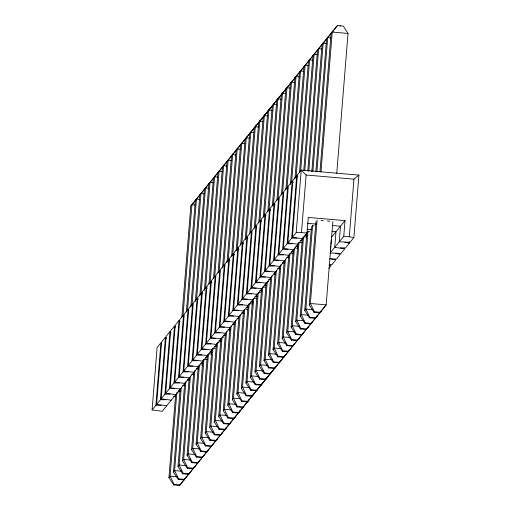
<?xml version="1.0" encoding="UTF-8"?>
<svg xmlns="http://www.w3.org/2000/svg" width="511" height="511" viewBox="0 0 511 511"><rect width="100%" height="100%" fill="white"/><g stroke="black" fill="none" stroke-linecap="round" stroke-linejoin="round"><path stroke-width="0.77" d="M152.08 409.969L157.113 347.467L160.927 342.772L155.893 405.28L152.08 409.969L162.204 411.317L307.034 233.073L308.293 217.45L345.027 220.631L343.769 236.254L330.189 252.964L341.022 253.437L344.836 248.742L334.718 247.394L335.97 231.77L332.067 231.432M166.733 405.747L156.609 404.399L161.636 341.897L165.449 337.203L166.535 338.295M156.609 404.399L160.422 399.711L165.449 337.203M171.255 400.177L161.137 398.829L166.164 336.327L169.978 331.633L171.064 332.725M161.137 398.829L164.944 394.141L169.978 331.633M175.784 394.607L165.66 393.259L170.687 330.758L174.5 326.063L175.592 327.155M165.66 393.259L169.473 388.571L174.5 326.063M180.306 389.037L170.189 387.689L175.216 325.188L179.029 320.493L180.115 321.585M170.189 387.689L174.002 383.001L179.029 320.493M174.711 382.119L179.738 319.618L183.551 314.923L178.524 377.431L174.711 382.119L184.835 383.467M180.179 388.647L173.478 471.998L178.167 479.369L184.088 479.88L190.392 471.96L179.559 485.45L173.644 484.939L168.949 477.568L175.656 394.217M181.833 317.433L190.788 206.144L197.099 198.223L190.788 206.144M182.976 316.028L191.932 204.739L195.087 205.013M179.24 376.55L184.267 314.048L188.08 309.353L183.053 371.861L179.24 376.55L189.357 377.897M186.362 311.863L195.317 200.574L206.15 187.083M181.322 387.249L174.615 470.593L178.595 478.839L184.516 479.356L184.088 479.88M187.499 310.458L196.454 199.169L201.621 192.653L201.193 193.177M183.762 370.98L188.795 308.478L192.609 303.783L187.575 366.291L183.762 370.98L193.886 372.327M188.61 474.31L194.921 466.39L188.61 474.31L182.695 473.799L178 466.428L184.643 383.876M190.82 307.085L199.839 195.004L210.673 181.514L204.368 189.434L195.349 301.516M185.851 381.679L179.144 465.023L183.123 473.269L189.038 473.786M192.027 304.888L200.983 193.599L204.138 193.873M198.409 366.757L188.291 365.41L193.318 302.908L197.131 298.213L198.217 299.305M202.835 456.655L203.972 455.25L193.139 468.74L187.218 468.229L182.529 460.858L189.236 377.508M190.373 376.109L183.666 459.453L187.646 467.699L193.567 468.217M196.55 299.318L205.505 188.029L208.66 188.304M188.291 365.41L192.104 360.721L197.131 298.213M202.937 361.188L192.813 359.84L197.846 297.338L201.66 292.643L202.746 293.736M191.746 462.659L192.174 462.129L198.089 462.64L197.661 463.17L191.746 462.659L187.052 455.288L193.758 371.938M199.871 295.946L208.89 183.864L219.724 170.374L213.419 178.294L204.4 290.376M194.902 370.539L188.195 453.883L192.174 462.129M201.079 293.748L210.034 182.459L215.201 175.944L214.773 176.467M192.813 359.84L196.626 355.145L201.66 292.643M207.466 355.618L197.342 354.27L202.369 291.768L206.182 287.073L207.268 288.166M197.661 463.17L208.501 449.68L202.19 457.601L196.275 457.09L191.58 449.718L198.287 366.368L199.047 365.435M199.424 364.969L192.717 448.313L196.703 456.559L202.618 457.07M205.601 288.178L214.556 176.889L217.712 177.164M197.342 354.27L201.155 349.575L206.182 287.073M211.988 350.048L201.864 348.7L206.898 286.198L210.711 281.504L211.797 282.596M208.098 354.295L207.338 355.228L200.631 438.579L205.326 445.95L211.241 446.461L217.552 438.54L206.712 452.031L200.797 451.52L196.103 444.148L202.81 360.798L203.57 359.865M208.993 284.007L217.942 172.724L224.252 164.804L217.942 172.724M203.953 359.399L197.246 442.743L201.225 450.989L207.14 451.5M210.13 282.609L219.085 171.319L222.24 171.594M201.864 348.7L205.678 344.005L210.711 281.504M206.393 343.13L211.42 280.628L215.233 275.934L210.206 338.435L206.393 343.13L216.517 344.478M213.515 278.438L222.47 167.154L233.303 153.664L222.47 167.154M208.475 353.829L201.768 437.173L205.754 445.42L211.669 445.931L211.241 446.461M214.658 277.039L223.607 165.749L226.763 166.024M210.922 337.56L215.949 275.059L219.762 270.364L214.735 332.865L210.922 337.56L221.039 338.908M215.77 440.891L222.074 432.97L215.77 440.891L209.849 440.38L205.16 433.009L211.861 349.658L212.621 348.726M218.044 272.868L226.993 161.585L228.136 160.179L231.291 160.454M219.181 271.469L228.136 160.179M215.444 331.99L220.471 269.489L224.284 264.794L219.257 327.296L215.444 331.99L225.568 333.338M225.46 428.806L226.603 427.4L220.292 435.321L214.377 434.81L209.682 427.439L216.389 344.088L217.149 343.156M222.502 268.096L231.521 156.015L237.832 148.094L231.521 156.015M223.709 265.899L232.665 154.609L235.82 154.884M230.091 327.768L219.973 326.42L225 263.919L228.813 259.224L229.899 260.316M225.44 332.948L218.734 416.299L223.428 423.67L229.343 424.181L235.654 416.261L224.821 429.751L218.9 429.24L214.211 421.869L220.912 338.518M227.031 262.526L236.05 150.445L242.355 142.524L236.05 150.445M221.991 337.912L215.348 420.464L219.328 428.71L225.249 429.221M228.232 260.329L237.187 149.04L240.342 149.314M219.973 326.42L223.786 321.726L228.813 259.224M234.619 322.198L224.495 320.851L229.528 258.349L233.342 253.654L234.428 254.746M231.617 256.158L240.572 144.869L251.406 131.384M226.584 331.543L219.877 414.894L223.856 423.14L229.771 423.651L229.343 424.181M232.697 255.551L241.716 143.47L246.883 136.954L246.455 137.478M224.495 320.851L228.308 316.156L233.342 253.654M239.142 316.628L229.024 315.281L234.051 252.779L237.864 248.084L238.95 249.176M233.872 418.611L240.176 410.691L233.872 418.611L227.951 418.094L223.262 410.729L229.969 327.379M236.146 250.588L245.101 139.299L255.934 125.808L249.624 133.729L240.668 245.018M231.106 325.973L224.399 409.324L228.379 417.57L234.3 418.081M237.219 249.981L246.238 137.9L249.394 138.174M229.024 315.281L232.837 310.586L237.864 248.084M243.67 311.058L233.546 309.711L238.58 247.209L242.393 242.514L243.479 243.606M248.09 400.95L249.234 399.551L238.394 413.041L232.479 412.524L227.785 405.159L234.492 321.809M235.635 320.403L228.928 403.754L232.907 412L238.822 412.511M241.812 243.619L250.767 132.33L253.922 132.605M233.546 309.711L237.36 305.016L242.393 242.514M238.075 304.141L243.102 241.639L246.915 236.944L241.888 299.446L238.075 304.141L248.199 305.489M237.008 406.954L237.436 406.43L243.351 406.941L242.923 407.471L237.008 406.954L232.313 399.583L239.02 316.239M245.197 239.448L254.152 128.159L264.985 114.668L258.675 122.589L249.719 233.878M240.157 314.833L233.45 398.184L237.436 406.43M246.334 238.049L255.289 126.76L260.457 120.238L260.029 120.768M242.597 298.571L247.631 236.069L251.444 231.374L246.411 293.876L242.597 298.571L252.721 299.919M242.923 407.471L253.756 393.981L247.445 401.902L241.531 401.384L236.836 394.013L243.543 310.669L244.303 309.736M244.686 309.264L237.979 392.614L241.959 400.86L247.873 401.371M250.863 232.473L259.818 121.19L262.973 121.458M247.126 293.001L252.153 230.499L255.966 225.805L250.939 288.306L247.126 293.001L257.25 294.349M262.047 383.774L262.807 382.841L251.974 396.332L246.059 395.814L241.364 388.443L248.071 305.099L248.831 304.166M254.248 228.308L263.203 117.019L269.514 109.099L263.203 117.019M249.208 303.694L242.501 387.044L246.487 395.29L252.402 395.801M255.391 226.903L264.34 115.62L267.496 115.888M261.773 288.779L251.655 287.431L256.682 224.929L260.495 220.235L261.581 221.327M250.582 390.244L251.01 389.721L256.931 390.232L256.503 390.762L250.582 390.244L245.887 382.873L252.594 299.529M258.777 222.739L267.726 111.449L278.565 97.959L267.726 111.449M253.673 298.922L247.03 381.474L251.01 389.721M259.914 221.333L268.869 110.05L272.024 110.319M251.655 287.431L255.468 282.736L260.495 220.235M266.301 283.209L256.177 281.861L261.204 219.353L265.017 214.665L266.11 215.757M261.025 385.192L267.336 377.271L261.025 385.192L255.11 384.674L250.416 377.303L257.122 293.959M263.299 217.169L272.254 105.879L273.391 104.48L276.553 104.749M264.379 216.562L273.391 104.48M256.177 281.861L259.99 277.166L265.017 214.665M270.824 277.633L260.706 276.291L265.733 213.783L269.546 209.095L270.632 210.187M270.721 373.1L271.858 371.701L265.554 379.616L259.633 379.105L254.944 371.733L261.645 288.389M267.828 211.599L276.783 100.309L283.088 92.389L276.783 100.309M268.901 210.992L277.92 98.91L281.076 99.179M260.706 276.291L264.519 271.596L269.546 209.095M275.352 272.063L265.228 270.721L270.262 208.213L274.075 203.525L275.161 204.617M270.702 277.249L263.995 360.594L268.684 367.965L274.605 368.476L280.909 360.555L270.076 374.046L264.161 373.535L259.467 366.163L266.174 282.819M272.35 206.029L281.305 94.739L287.616 86.819L281.305 94.739M273.43 205.422L282.449 93.341L285.604 93.609M265.228 270.721L269.041 266.027L274.075 203.525M269.757 265.152L274.784 202.643L278.597 197.955L273.57 260.457L269.757 265.152L279.875 266.493M276.879 200.459L285.834 89.169L296.667 75.679M271.839 275.844L265.132 359.195L269.112 367.441L275.033 367.952L274.605 368.476M278.016 199.054L286.971 87.771L292.139 81.249L291.711 81.779M274.279 259.582L279.313 197.074L283.126 192.385L278.093 254.887L274.279 259.582L284.403 260.923M279.127 362.906L285.438 354.985L279.127 362.906L273.213 362.395L268.518 355.024L275.225 271.68M281.401 194.889L290.357 83.6L301.19 70.109L294.885 78.03L285.866 190.111M276.368 270.274L269.661 353.625L273.64 361.871L279.555 362.382M282.545 193.484L291.5 82.194L294.655 82.469M278.808 254.012L283.835 191.504L287.648 186.815L282.621 249.317L278.808 254.012L288.932 255.353M293.352 345.251L294.489 343.846L283.656 357.336L277.741 356.825L273.046 349.454L279.753 266.11M280.89 264.704L274.183 348.055L278.169 356.301L284.084 356.812M287.067 187.914L296.022 76.624L299.178 76.899M293.455 249.783L283.33 248.442L288.364 185.934L292.177 181.245L293.263 182.331M282.264 351.255L282.692 350.731L288.606 351.242L288.178 351.766L282.264 351.255L277.569 343.884L284.276 260.54M290.389 184.541L299.408 72.46L310.247 58.969L303.936 66.89L294.917 178.971M285.419 259.134L278.712 342.485L282.692 350.731M291.596 182.344L300.551 71.055L305.719 64.539L305.291 65.069M283.33 248.442L287.144 243.747L292.177 181.245M297.983 244.213L287.859 242.872L292.886 180.364L296.699 175.675L297.785 176.761M297.875 339.681L299.018 338.276L292.707 346.196L286.792 345.685L282.098 338.314L288.804 254.97L289.565 254.031M289.941 253.565L283.235 336.909L287.22 345.161L293.135 345.672M296.125 176.774L305.073 65.485L308.229 65.759M287.859 242.872L291.672 238.177L296.699 175.675M302.506 238.643L292.388 237.302L297.415 174.794L301.228 170.106L358.92 175.101L353.887 237.602L350.073 242.297L339.24 241.824L340.498 226.201L332.68 225.523M298.616 242.891L297.856 243.83L291.149 327.174L295.843 334.545L301.758 335.056L308.069 327.136L297.236 340.626L291.315 340.115L286.62 332.744L293.327 249.4M299.51 172.609L308.459 61.32L314.77 53.399L308.459 61.32M294.47 247.995L287.763 331.339L291.743 339.591L297.664 340.102M300.647 171.204L309.602 59.915L312.758 60.189M292.388 237.302L296.201 232.607L301.228 170.106L306.121 175.011L353.944 179.157L358.92 175.101M303.777 170.22L312.988 55.75L323.821 42.26L312.988 55.75M298.992 242.425L292.292 325.769L296.271 334.022L302.186 334.533L301.758 335.056M304.792 170.406L314.124 54.345L317.286 54.62M296.201 232.607L301.484 232.594L306.121 175.011M306.287 329.486L312.591 321.566L306.287 329.486L300.366 328.975L295.677 321.604L302.378 238.26L303.138 237.321M307.794 171.006L317.516 50.18L318.653 48.775L321.809 49.05M308.804 171.191L318.653 48.775M315.977 317.401L317.12 315.996L310.809 323.917L304.895 323.406L300.2 316.034L306.907 232.69L307.667 231.751M311.806 171.798L322.039 44.61L328.349 36.69L322.039 44.61M312.885 171.191L323.182 43.205L326.337 43.48M332.878 221.512L326.171 304.856L315.338 318.347L309.417 317.836L304.728 310.464L311.435 227.12L312.572 225.715L314.15 225.849M315.881 171.792L326.567 39.04L332.872 31.12L326.567 39.04M312.572 225.715L305.865 309.059L309.845 317.312L315.766 317.823M316.897 171.977L327.704 37.635L330.86 37.91M313.946 312.266L314.374 311.742L320.288 312.253L319.86 312.777L313.946 312.266L309.251 304.895L315.958 221.55M319.963 171.785L331.09 33.471L337.401 25.55L343.315 26.061L348.01 33.432L336.755 173.338M317.101 220.145L310.394 303.489L314.374 311.742M320.972 171.971L332.233 32.065L337.401 25.55M330.381 250.62L330.758 245.932M330.879 244.373L331.256 239.685M353.887 237.602L349.313 236.734L353.944 179.157M340.262 247.873L345.551 247.867L349.364 243.172L349.492 241.588M179.559 485.45L185.87 477.53M193.139 468.74L199.443 460.82M206.712 452.031L213.023 444.11M220.292 435.321L231.125 421.831M238.394 413.041L244.705 405.121M251.974 396.332L258.285 388.411M256.503 390.762L261.67 384.24M265.554 379.616L276.387 366.132M283.656 357.336L289.967 349.415M288.178 351.766L297.408 340.275M297.236 340.626L303.54 332.706M310.809 323.917L321.643 310.426M319.86 312.777L326.171 304.856L310.394 303.489L309.251 304.895M228.353 159.758L228.781 159.234M273.609 104.059L274.037 103.529M318.87 48.36L319.298 47.83M195.317 200.574L196.454 199.169L199.609 199.443M204.368 189.434L205.505 188.029M208.89 183.864L210.034 182.459L213.189 182.734M240.572 144.869L241.716 143.47L244.871 143.744M249.624 133.729L250.767 132.33M254.152 128.159L255.289 126.76L258.445 127.028M285.834 89.169L286.971 87.771L290.127 88.039M294.885 78.03L296.022 76.624M299.408 72.46L300.551 71.055L303.706 71.329M331.09 33.471L332.233 32.065L348.01 33.432M339.93 26.329L340.358 25.806M184.707 383.078L185.467 382.145M331.447 237.34L345.027 220.631M328.873 268.384L331.262 265.452L328.969 265.017M168.949 477.568L170.093 476.163L176.793 392.818L178.371 392.953M173.478 471.998L174.615 470.593L181.59 471.199M178 466.428L179.144 465.023L186.113 465.63M182.529 460.858L183.666 459.453L190.641 460.06M187.052 455.288L188.195 453.883L195.17 454.49M191.58 449.718L192.717 448.313L199.692 448.92M196.103 444.148L197.246 442.743L204.221 443.35M200.631 438.579L201.768 437.173L208.744 437.774M205.16 433.009L206.297 431.603L213.004 348.259L215.367 348.464M209.682 427.439L210.826 426.033L217.526 342.683L219.104 342.824M214.211 421.869L215.348 420.464L222.323 421.064M218.734 416.299L219.877 414.894L226.846 415.494M223.262 410.729L224.399 409.324L231.374 409.924M227.785 405.159L228.928 403.754L235.903 404.354M232.313 399.583L233.45 398.184L239.653 398.721M236.836 394.013L237.979 392.614L244.175 393.151M241.364 388.443L242.501 387.044L249.477 387.645M245.887 382.873L247.03 381.474L254.005 382.075M250.416 377.303L251.559 375.904L258.259 292.554L260.629 292.758M254.944 371.733L256.081 370.334L262.788 286.984L265.158 287.188M259.467 366.163L260.61 364.765L267.317 281.414L268.895 281.555M263.995 360.594L265.132 359.195L272.108 359.795M268.518 355.024L269.661 353.625L275.857 354.161M273.046 349.454L274.183 348.055L281.159 348.655M277.569 343.884L278.712 342.485L285.687 343.085M282.098 338.314L283.235 336.909L290.21 337.516M286.62 332.744L287.763 331.339L294.738 331.946M291.149 327.174L292.292 325.769L299.261 326.376M295.677 321.604L296.814 320.199L303.521 236.855L306.677 237.13M300.2 316.034L301.343 314.629L308.05 231.285L309.628 231.419M304.728 310.464L305.865 309.059L312.841 309.666M173.644 484.939L174.072 484.409L179.987 484.926M178.167 479.369L178.595 478.839M182.695 473.799L183.123 473.269M187.218 468.229L187.646 467.699M196.275 457.09L196.703 456.559M200.797 451.52L201.225 450.989M205.326 445.95L205.754 445.42M209.849 440.38L210.276 439.85L216.198 440.361M214.377 434.81L214.805 434.28L220.72 434.791M218.9 429.24L219.328 428.71M223.428 423.67L223.856 423.14M227.951 418.094L228.379 417.57M232.479 412.524L232.907 412M241.531 401.384L241.959 400.86M246.059 395.814L246.487 395.29M255.11 384.674L255.538 384.151L261.453 384.662M259.633 379.105L260.061 378.581L265.982 379.092M264.161 373.535L264.589 373.011L270.504 373.522M268.684 367.965L269.112 367.441M273.213 362.395L273.64 361.871M277.741 356.825L278.169 356.301M286.792 345.685L287.22 345.161M291.315 340.115L291.743 339.591M295.843 334.545L296.271 334.022M300.366 328.975L300.794 328.452L306.715 328.963M304.895 323.406L305.322 322.882L311.237 323.393M309.417 317.836L309.845 317.312M291.672 238.177L296.961 238.164M287.144 243.747L292.433 243.734M282.621 249.317L287.91 249.304M278.093 254.887L283.381 254.874M329.627 258.879L336.5 259.007L340.313 254.312L335.733 253.45M273.57 260.457L278.859 260.444M329.704 264.583L331.971 264.577L335.784 259.882L331.211 259.02M269.041 266.027L274.33 266.014M264.519 271.596L269.802 271.584M259.99 277.166L265.279 277.154M255.468 282.736L260.751 282.724M250.939 288.306L256.228 288.293M246.411 293.876L251.699 293.863M241.888 299.446L247.177 299.433M237.36 305.016L242.648 305.003M232.837 310.586L238.126 310.573M228.308 316.156L233.597 316.143M223.786 321.726L229.069 321.719M219.257 327.296L224.546 327.289M214.735 332.865L220.017 332.859M210.206 338.435L215.495 338.429M205.678 344.005L210.966 343.999M201.155 349.575L206.444 349.569M196.626 355.145L201.915 355.139M192.104 360.721L197.393 360.709M187.575 366.291L192.864 366.278M183.053 371.861L188.335 371.848M178.524 377.431L183.813 377.418M174.002 383.001L179.284 382.988M169.473 388.571L174.762 388.558M164.944 394.141L170.233 394.128M160.422 399.711L165.711 399.698M155.893 405.28L161.182 405.268M321.042 220.484L323.412 220.688M327.353 221.033L329.723 221.237M307.673 223.358L316.271 224.099M307.054 229.267L311.742 229.675M301.484 232.594L307.034 233.073M343.769 236.254L349.313 236.734M304.875 235.041L307.22 235.245M300.347 240.611L301.912 240.745M299.785 242.495L302.148 242.699M295.818 246.181L298.169 246.385M295.256 248.065L297.626 248.269M291.296 251.751L293.64 251.955M291.519 253.699L293.097 253.839M286.767 257.32L289.111 257.525M282.244 262.89L284.589 263.095M277.716 268.46L280.06 268.665M273.973 274.1L275.538 274.235M268.665 279.6L270.23 279.734M264.142 285.17L266.487 285.374M259.614 290.74L261.958 290.944M255.085 296.31L257.435 296.514M254.523 298.194L256.892 298.398M250.562 301.88L252.907 302.084M250 303.764L252.364 303.968M246.034 307.45L248.378 307.654M246.264 309.404L247.841 309.538M308.312 315.236L301.343 314.629L305.322 322.882M241.511 313.019L243.856 313.224M303.79 320.806L296.814 320.199L300.794 328.452M236.983 318.589L238.548 318.723M232.46 324.159L234.805 324.364M227.932 329.729L230.276 329.934M223.409 335.299L225.753 335.503M222.055 337.113L223.633 337.254M218.88 340.869L221.225 341.073M214.358 346.439L216.702 346.643M209.829 352.009L212.174 352.213M209.267 353.893L211.631 354.097M205.301 357.579L206.866 357.719M204.739 359.463L207.108 359.667M267.579 365.365L260.61 364.765L264.589 373.011M200.778 363.149L203.123 363.353M201.002 365.103L202.58 365.237M263.056 370.935L256.081 370.334L260.061 378.581M196.25 368.718L198.594 368.923M258.528 376.505L251.559 375.904L255.538 384.151M191.727 374.288L194.071 374.493M187.198 379.858L189.543 380.063M182.676 385.428L185.02 385.633M178.147 391.004L180.492 391.202M173.625 396.574L175.184 396.708M217.795 426.634L210.826 426.033L214.805 434.28M213.272 432.204L206.297 431.603L210.276 439.85M177.061 476.769L170.093 476.163L174.072 484.409M344.791 242.303L349.364 243.172"/></g></svg>
